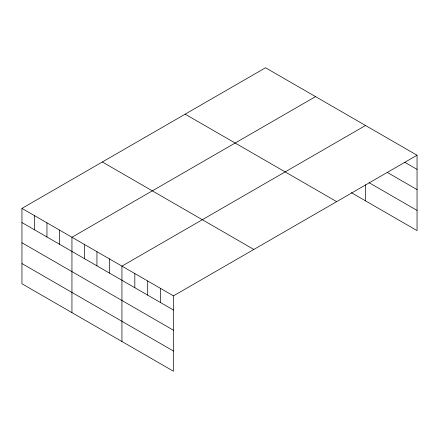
<?xml version="1.0" encoding="UTF-8"?>
<svg xmlns="http://www.w3.org/2000/svg" width="439" height="439" viewBox="0 0 439 439"><rect width="100%" height="100%" fill="white"/><g stroke="black" fill="none" stroke-linecap="round" stroke-linejoin="round"><path stroke-width="0.66" d="M21.95 208.393L173.46 295.864L173.46 371.246L21.95 283.77L21.95 208.393L265.54 67.754L417.05 155.23L417.05 230.607L351.332 192.666M315.537 96.624L71.947 237.258L71.947 312.639M365.539 125.488L121.943 266.122L121.943 341.504M173.46 295.864L417.05 155.23M404.758 162.293L417.05 169.394M387.198 172.357L417.05 189.593M369.051 182.695L417.05 210.407M185.154 114.167L336.664 201.638M102.336 161.98L253.846 249.456M21.95 222.557L173.46 310.027M21.95 242.756L173.46 330.227M21.95 263.57L173.46 351.041M365.539 184.704L365.539 200.864M160.581 288.428L160.581 302.592M147.702 280.993L147.702 295.156M134.822 273.557L134.822 287.721M109.448 258.906L109.448 273.069M96.948 251.69L96.948 265.853M84.447 244.474L84.447 258.637M59.446 230.041L59.446 244.205M46.951 222.825L46.951 236.989M34.451 215.609L34.451 229.773"/></g></svg>
